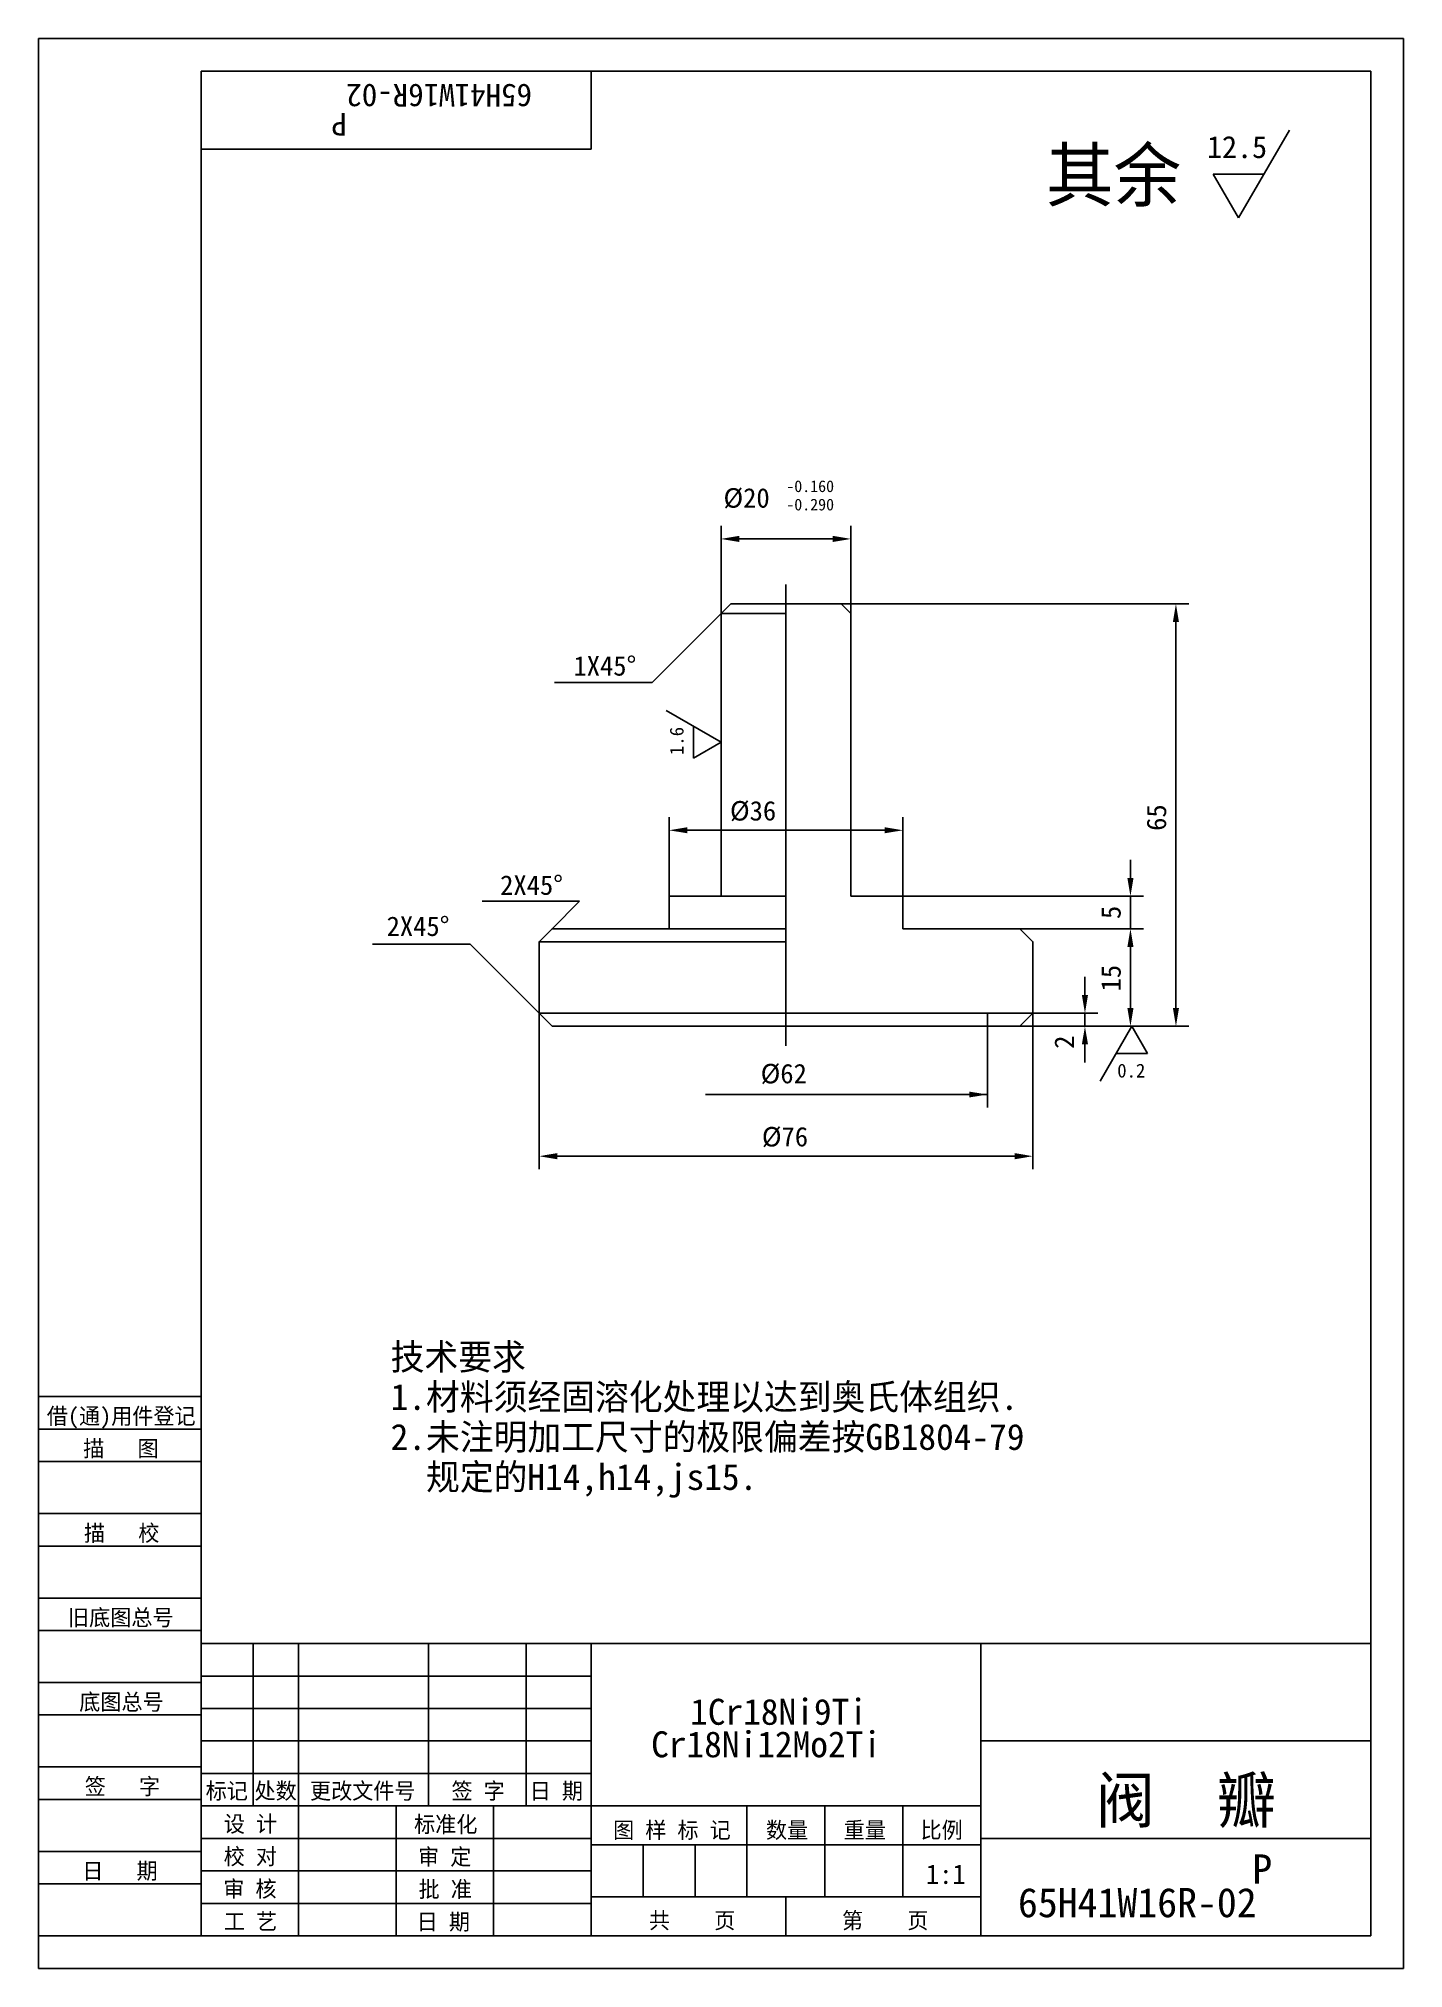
# Model space of a CAD drawing. Header units: metres. Extents: x 0 to 210, y 0 to 297.
import ezdxf

# ---------------------------------------------------------------- set-up
doc = ezdxf.new("R2010")
doc.units = ezdxf.units.M
for name, color, linetype in [('C', 6, 'Continuous'), ('D', 1, 'Continuous'), ('FL', 5, 'Continuous'), ('T', 7, 'Continuous'), ('TL', 4, 'Continuous')]:
    doc.layers.add(name, color=color, linetype=linetype)

# ---------------------------------------------------------------- blocks, each defined once
blk = doc.blocks.new('TUKUN4')
at = {"layer": 'FL'}
for p, q in [((0, 297), (0, 0)), ((210, 297), (0, 297)), ((210, 0), (210, 297)), ((0, 78), (25, 78)), ((0, 70), (25, 70)), ((0, 65), (25, 65)), ((0, 57), (25, 57)), ((0, 52), (25, 52)), ((33, 25), (33, 50)), ((40, 5), (40, 50)), ((60, 25), (60, 50)), ((75, 25), (75, 50)), ((25, 45), (85, 45)), ((0, 44), (25, 44)), ((0, 39), (25, 39)), ((25, 40), (85, 40)), ((25, 35), (85, 35)), ((0, 31), (25, 31)), ((25, 30), (85, 30)), ((0, 26), (25, 26)), ((70, 5), (70, 25)), ((0, 18), (25, 18)), ((25, 20), (85, 20)), ((25, 15), (85, 15)), ((0, 13), (25, 13)), ((25, 10), (85, 10)), ((0, 0), (210, 0))]:
    blk.add_line(p, q, dxfattribs=at)
at = {"layer": 'TL'}
for p, q in [((25, 5), (25, 292)), ((205, 292), (25, 292)), ((85, 292), (85, 280)), ((205, 5), (205, 292)), ((85, 280), (25, 280)), ((0, 88), (25, 88)), ((0, 83), (25, 83)), ((205, 50), (25, 50)), ((85, 5), (85, 50)), ((145, 5), (145, 50)), ((205, 35), (145, 35)), ((145, 25), (25, 25)), ((55, 5), (55, 25)), ((109, 11), (109, 25)), ((121, 11), (121, 25)), ((133, 11), (133, 25)), ((85, 19), (145, 19)), ((93, 11), (93, 19)), ((101, 11), (101, 19)), ((205, 20), (145, 20)), ((145, 11), (85, 11)), ((115, 5), (115, 11)), ((0, 5), (205, 5))]:
    blk.add_line(p, q, dxfattribs=at)
at = {"layer": 'T'}
for s, p in [('借(通)用件登记', (1.26, 83.76)), ('描   图', (6.86, 78.76)), ('描   校', (6.98, 65.76)), ('旧底图总号', (4.52, 52.76)), ('底图总号', (6.25, 39.76)), ('签   字', (7.1, 26.76)), ('标记', (25.71, 26.07)), ('处数', (33.22, 26.07)), ('更改文件号', (41.75, 26.07)), ('签 字', (63.53, 26.07)), ('日 期', (75.57, 26.07)), ('设 计', (28.5, 20.99)), ('标准化', (57.77, 20.93)), ('图 样 标 记', (88.4, 20.04)), ('数量', (111.92, 20.04)), ('重量', (123.88, 20.04)), ('比例', (135.7, 20.04)), ('校 对', (28.48, 15.99)), ('审 定', (58.39, 15.93)), ('日   期', (6.72, 13.76)), ('审 核', (28.41, 10.99)), ('批 准', (58.46, 10.93)), ('共    页', (93.91, 6.13)), ('第    页', (123.62, 6.13)), ('工 艺', (28.52, 5.99)), ('日 期', (58.18, 5.93))]:
    blk.add_text(s, height=2.5, dxfattribs=at).set_placement(p)

msp = doc.modelspace()

# ---------------------------------------------------------------- linework, layer by layer
at = {"layer": 'C'}
for p, q in [((115, 210), (115, 213)), ((115, 210), (115, 147)), ((115, 147), (115, 145)), ((115, 145), (115, 142))]:
    msp.add_line(p, q, dxfattribs=at)
at = {"layer": 'D'}
for p, q in [((192.45, 282.91), (184.64, 269.39)), ((180.74, 276.15), (188.54, 276.15)), ((184.64, 269.39), (180.74, 276.15)), ((105, 208.5), (105, 222)), ((107.8, 220), (122.2, 220)), ((125, 208.5), (125, 222)), ((105, 208.5), (94.39, 197.89)), ((123.5, 210), (177, 210)), ((175, 147.8), (175, 207.2)), ((94.39, 197.89), (79.39, 197.89)), ((96.55, 193.59), (105, 188.71)), ((100.78, 186.27), (100.78, 191.15)), ((105, 188.71), (100.78, 186.27)), ((97, 165), (97, 177.16)), ((133, 165), (133, 177.16)), ((99.8, 175.16), (130.2, 175.16)), ((168, 167.8), (168, 170.6)), ((83.24, 164.24), (68.24, 164.24)), ((79, 160), (83.24, 164.24)), ((133, 165), (170, 165)), ((168, 160), (168, 165)), ((66.39, 157.61), (51.39, 157.61)), ((77, 147), (66.39, 157.61)), ((151, 160), (170, 160)), ((168, 160), (166, 160)), ((168, 147.8), (168, 157.2)), ((161, 149.8), (161, 152.6)), ((77, 147), (77, 123)), ((146, 147), (163, 147)), ((153, 147), (153, 123)), ((161, 145), (161, 147)), ((146, 145), (146, 132.49)), ((151, 145), (177, 145)), ((151, 145), (170, 145)), ((151, 145), (163, 145)), ((163.32, 136.55), (168.2, 145)), ((168.2, 145), (170.64, 140.78)), ((161, 142.2), (161, 139.4)), ((170.64, 140.78), (165.76, 140.78)), ((102.62, 134.49), (146, 134.49)), ((79.8, 125), (150.2, 125))]:
    msp.add_line(p, q, dxfattribs=at)
for points in [[(107.8, 220.47), (107.8, 219.53), (105, 220)], [(122.2, 220.47), (122.2, 219.53), (125, 220)], [(174.53, 207.2), (175.47, 207.2), (175, 210)], [(99.8, 175.63), (99.8, 174.7), (97, 175.16)], [(130.2, 175.63), (130.2, 174.7), (133, 175.16)], [(167.53, 167.8), (168.47, 167.8), (168, 165)], [(167.53, 157.2), (168.47, 157.2), (168, 160)], [(160.53, 149.8), (161.47, 149.8), (161, 147)], [(167.53, 147.8), (168.47, 147.8), (168, 145)], [(174.53, 147.8), (175.47, 147.8), (175, 145)], [(160.53, 142.2), (161.47, 142.2), (161, 145)], [(143.2, 134.94), (146, 134.49), (143.2, 134.04)], [(79.8, 125.47), (79.8, 124.53), (77, 125)], [(150.2, 125.47), (150.2, 124.53), (153, 125)]]:
    msp.add_solid(points, dxfattribs=at)
at = {"layer": 'TL'}
for p, q in [((115, 165), (97, 165)), ((97, 165), (97, 160)), ((125, 165), (133, 165)), ((133, 165), (133, 160))]:
    msp.add_line(p, q, dxfattribs=at)
for points in [[(115, 210), (106.5, 210), (105, 208.5), (105, 165)], [(105, 208.5), (115, 208.5)], [(115, 210), (123.5, 210), (125, 208.5), (125, 165)], [(105, 160), (79, 160), (77, 158), (77, 147), (79, 145)], [(77, 158), (115, 158)], [(105, 160), (115, 160)], [(133, 160), (151, 160), (153, 158), (153, 147), (151, 145), (146, 145), (146, 147), (115, 147)], [(77, 147), (115, 147)], [(79, 145), (146, 145)]]:
    msp.add_lwpolyline(points, dxfattribs=at)

# ---------------------------------------------------------------- block references
at = {"layer": 'D'}
msp.add_blockref('TUKUN4', (0, 0), dxfattribs=at)

# ---------------------------------------------------------------- texts
for s, height, rotation, p in [('65H41W16R-02', 3.5, 180, (75.92, 290)), ('        P   ', 3.5, 180, (66.48, 285.56)), ('1.6', 2.12, 90, (99.24, 186.74)), ('65', 3, 90, (173.5, 175.07)), ('5', 3, 90, (166.5, 161.5)), ('15', 3, 90, (166.5, 150.36)), ('2', 3, 90, (159.31, 141.53))]:
    msp.add_text(s, height=height, rotation=rotation, dxfattribs=at).set_placement(p)
for s, height, p in [('其余', 8, (155, 272)), ('12.5', 3.4, (179.78, 278.61)), ('-0.160', 1.8, (115.05, 227.21)), ('%%C20', 3, (105.38, 224.81)), ('-0.290', 1.8, (115.05, 224.39)), ('1X45%%D', 3, (82.3, 198.96)), ('%%C36', 3, (106.38, 176.66)), ('2X45%%D', 3, (71.02, 165.22)), ('2X45%%D', 3, (53.55, 158.89)), ('%%C62', 3, (111.1, 136.21)), ('0.2', 2.12, (165.97, 137.11)), ('%%C76', 3, (111.29, 126.5)), ('技术要求', 4, (54.17, 92.12)), ('1.材料须经固溶化处理以达到奥氏体组织.', 4, (54.17, 85.96)), ('2.未注明加工尺寸的极限偏差按GB1804-79', 4, (54.17, 79.8)), ('  规定的H14,h14,js15.', 4, (54.17, 73.64)), ('1Cr18Ni9Ti', 4, (100.25, 37.49)), ('Cr18Ni12Mo2Ti', 4, (94.25, 32.49)), ('阀  瓣', 7, (162.67, 22.4)), ('1:1', 3, (136.53, 13)), ('        P   ', 4.5, (162.26, 13.05)), ('65H41W16R-02', 4.5, (150.69, 7.88))]:
    msp.add_text(s, height=height, dxfattribs=at).set_placement(p)

doc.saveas('drawing.dxf')
